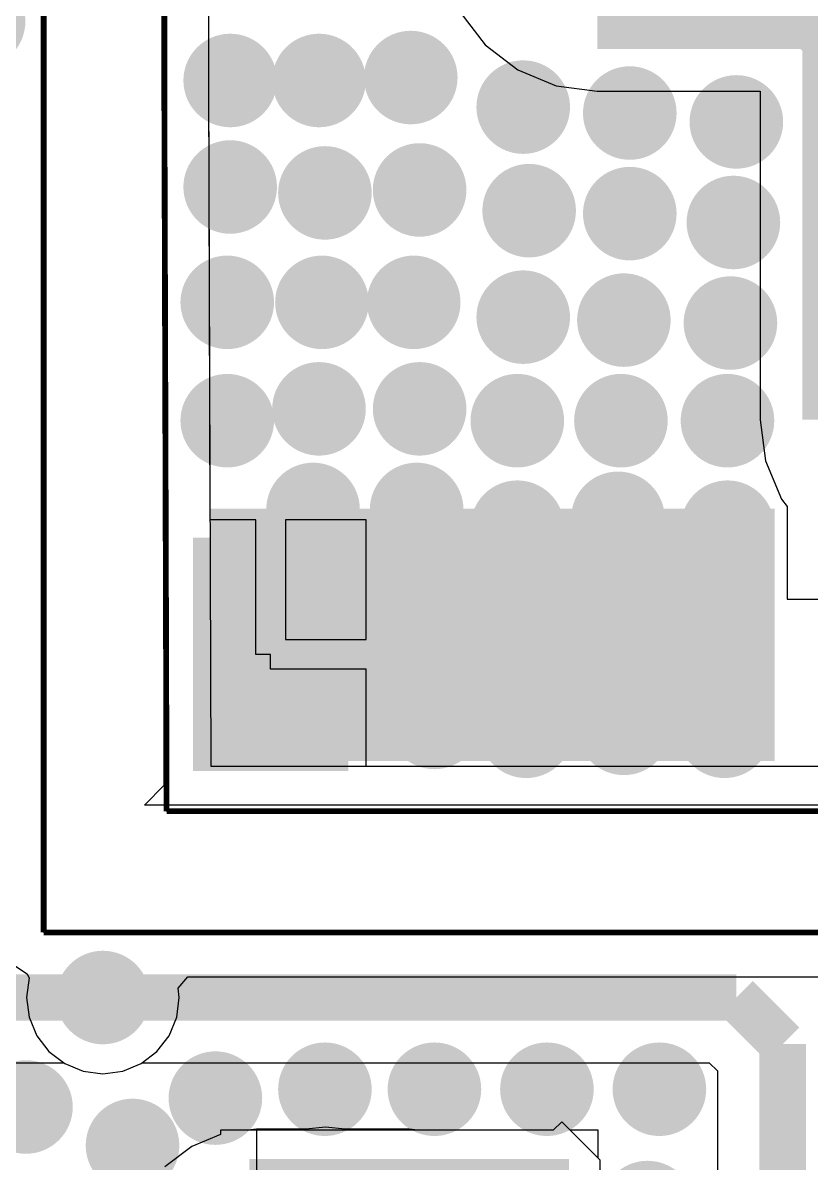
# Model space of a CAD drawing. Extents: x 56.2 to 141.8, y 48 to 96.4.
# Drawn here: x 84.3 to 91.07, y 60.66 to 70.45 of the extents above; entities that cross this region are included whole.
import ezdxf

# ---------------------------------------------------------------- set-up
doc = ezdxf.new("R2010")
doc.units = 0
doc.header["$MEASUREMENT"] = 0
for name, color, linetype in [('BOTTOMLAYER', 5, 'CONTINUOUS'), ('BOTTOMSOLDER', 6, 'CONTINUOUS'), ('KEEPOUTLAYER', 6, 'CONTINUOUS'), ('MULTILAYER', 9, 'CONTINUOUS'), ('TOPLAYER', 1, 'CONTINUOUS'), ('TOPPASTE', 8, 'CONTINUOUS'), ('TOPSOLDER', 216, 'CONTINUOUS')]:
    doc.layers.add(name, color=color, linetype=linetype)

msp = doc.modelspace()

# ---------------------------------------------------------------- linework, layer by layer
at = {"layer": 'BOTTOMLAYER'}
for p, q in [((85.515404, 63.900004), (85.515404, 75.774596)), ((85.897748, 69.934643), (85.897748, 75.774596)), ((84.4804, 73.9394), (84.4804, 62.6364)), ((85.915937, 64.060144), (85.897748, 69.934643)), ((95.916496, 64.060144), (85.915937, 64.060144)), ((85.344, 63.7286), (85.515404, 63.900004)), ((95.865696, 63.7286), (85.344, 63.7286)), ((84.4804, 62.6364), (94.8182, 62.6364)), ((84.210042, 62.366042), (84.334083, 62.28316)), ((84.334083, 62.28316), (84.336179, 62.282743)), ((84.336179, 62.282743), (84.355132, 62.247282)), ((84.355132, 62.247282), (84.332793, 62.0776)), ((84.332793, 62.0776), (84.355132, 61.907915)), ((84.355132, 61.907915), (84.420629, 61.749798)), ((84.420629, 61.749798), (84.524817, 61.614017)), ((84.524817, 61.614017), (84.660598, 61.509829)), ((84.660598, 61.509829), (84.818715, 61.444332)), ((85.158085, 61.444332), (85.316202, 61.509829)), ((85.316202, 61.509829), (85.325321, 61.516826)), ((85.325321, 61.516826), (90.19172, 61.516826)), ((90.19172, 61.516826), (90.261628, 61.446918)), ((84.818715, 61.444332), (84.9884, 61.421993)), ((84.9884, 61.421993), (85.158085, 61.444332)), ((90.261628, 61.446918), (90.261628, 60.504598))]:
    msp.add_line(p, q, dxfattribs=at)
at = {"layer": 'BOTTOMLAYER', "const_width": 0.299999}
for points in [[(85.9306, 69.9516, 1), (86.2306, 69.9516, 1)], [(86.6926, 69.9516, 1), (86.9926, 69.9516, 1)], [(87.48, 69.977, 1), (87.78, 69.977, 1)], [(88.4452, 69.723, 1), (88.7452, 69.723, 1)], [(89.3596, 69.6722, 1), (89.6596, 69.6722, 1)], [(90.274, 69.596, 1), (90.574, 69.596, 1)], [(85.9306, 69.0372, 1), (86.2306, 69.0372, 1)], [(86.7434, 68.9864, 1), (87.0434, 68.9864, 1)], [(87.5562, 69.0118, 1), (87.8562, 69.0118, 1)], [(88.496, 68.834, 1), (88.796, 68.834, 1)], [(89.3596, 68.8086, 1), (89.6596, 68.8086, 1)], [(90.2486, 68.7324, 1), (90.5486, 68.7324, 1)], [(85.9052, 68.0466, 1), (86.2052, 68.0466, 1)], [(86.718, 68.0466, 1), (87.018, 68.0466, 1)], [(87.5054, 68.0466, 1), (87.8054, 68.0466, 1)], [(88.4452, 67.9196, 1), (88.7452, 67.9196, 1)], [(89.3088, 67.8942, 1), (89.6088, 67.8942, 1)], [(90.2232, 67.8688, 1), (90.5232, 67.8688, 1)], [(86.6926, 67.1322, 1), (86.9926, 67.1322, 1)], [(87.5562, 67.1322, 1), (87.8562, 67.1322, 1)], [(85.9052, 67.0306, 1), (86.2052, 67.0306, 1)], [(88.3944, 67.0306, 1), (88.6944, 67.0306, 1)], [(89.2834, 67.0306, 1), (89.5834, 67.0306, 1)], [(90.1978, 67.0306, 1), (90.4978, 67.0306, 1)], [(86.6418, 66.2686, 1), (86.9418, 66.2686, 1)], [(87.5308, 66.2686, 1), (87.8308, 66.2686, 1)], [(89.258, 66.1924, 1), (89.558, 66.1924, 1)], [(88.3944, 66.1162, 1), (88.6944, 66.1162, 1)], [(90.1978, 66.1162, 1), (90.4978, 66.1162, 1)], [(86.7942, 65.3796, 1), (87.0942, 65.3796, 1)], [(87.607, 65.3542, 1), (87.907, 65.3542, 1)], [(88.4706, 65.278, 1), (88.7706, 65.278, 1)], [(89.2834, 65.278, 1), (89.5834, 65.278, 1)], [(90.1978, 65.2272, 1), (90.4978, 65.2272, 1)], [(86.9466, 64.516, 1), (87.2466, 64.516, 1)], [(87.6832, 64.4398, 1), (87.9832, 64.4398, 1)], [(88.4706, 64.3636, 1), (88.7706, 64.3636, 1)], [(89.3088, 64.389, 1), (89.6088, 64.389, 1)], [(90.1724, 64.3636, 1), (90.4724, 64.3636, 1)], [(84.8384, 62.0776, 1), (85.1384, 62.0776, 1)], [(86.7434, 61.2902, 1), (87.0434, 61.2902, 1)], [(87.6832, 61.2902, 1), (87.9832, 61.2902, 1)], [(88.6484, 61.2902, 1), (88.9484, 61.2902, 1)], [(89.6136, 61.2902, 1), (89.9136, 61.2902, 1)], [(85.8036, 61.214, 1), (86.1036, 61.214, 1)], [(84.178, 61.1378, 1), (84.478, 61.1378, 1)], [(85.0924, 60.8076, 1), (85.3924, 60.8076, 1)]]:
    msp.add_lwpolyline(points, format="xyb", close=True, dxfattribs=at)
at = {"layer": 'BOTTOMLAYER', "const_width": 0.399999}
for points in [[(84.9884, 62.0776), (90.424, 62.0776)], [(90.424, 62.0776), (90.822402, 61.679198)], [(90.822402, 59.6646), (90.822402, 61.679198)]]:
    msp.add_lwpolyline(points, dxfattribs=at)
at = {"layer": 'BOTTOMSOLDER', "const_width": 0.401599}
for points in [[(83.7208, 70.4596, 1), (84.1224, 70.4596, 1)], [(85.8798, 69.9516, 1), (86.2814, 69.9516, 1)], [(86.6418, 69.9516, 1), (87.0434, 69.9516, 1)], [(87.4292, 69.977, 1), (87.8308, 69.977, 1)], [(88.3944, 69.723, 1), (88.796, 69.723, 1)], [(89.3088, 69.6722, 1), (89.7104, 69.6722, 1)], [(90.2232, 69.596, 1), (90.6248, 69.596, 1)], [(85.8798, 69.0372, 1), (86.2814, 69.0372, 1)], [(86.6926, 68.9864, 1), (87.0942, 68.9864, 1)], [(87.5054, 69.0118, 1), (87.907, 69.0118, 1)], [(88.4452, 68.834, 1), (88.8468, 68.834, 1)], [(89.3088, 68.8086, 1), (89.7104, 68.8086, 1)], [(90.1978, 68.7324, 1), (90.5994, 68.7324, 1)], [(85.8544, 68.0466, 1), (86.256, 68.0466, 1)], [(86.6672, 68.0466, 1), (87.0688, 68.0466, 1)], [(87.4546, 68.0466, 1), (87.8562, 68.0466, 1)], [(88.3944, 67.9196, 1), (88.796, 67.9196, 1)], [(89.258, 67.8942, 1), (89.6596, 67.8942, 1)], [(90.1724, 67.8688, 1), (90.574, 67.8688, 1)], [(86.6418, 67.1322, 1), (87.0434, 67.1322, 1)], [(87.5054, 67.1322, 1), (87.907, 67.1322, 1)], [(85.8544, 67.0306, 1), (86.256, 67.0306, 1)], [(88.3436, 67.0306, 1), (88.7452, 67.0306, 1)], [(89.2326, 67.0306, 1), (89.6342, 67.0306, 1)], [(90.147, 67.0306, 1), (90.5486, 67.0306, 1)], [(86.591, 66.2686, 1), (86.9926, 66.2686, 1)], [(87.48, 66.2686, 1), (87.8816, 66.2686, 1)], [(89.2072, 66.1924, 1), (89.6088, 66.1924, 1)], [(88.3436, 66.1162, 1), (88.7452, 66.1162, 1)], [(90.147, 66.1162, 1), (90.5486, 66.1162, 1)], [(86.7434, 65.3796, 1), (87.145, 65.3796, 1)], [(87.5562, 65.3542, 1), (87.9578, 65.3542, 1)], [(88.4198, 65.278, 1), (88.8214, 65.278, 1)], [(89.2326, 65.278, 1), (89.6342, 65.278, 1)], [(90.147, 65.2272, 1), (90.5486, 65.2272, 1)], [(86.8958, 64.516, 1), (87.2974, 64.516, 1)], [(87.6324, 64.4398, 1), (88.034, 64.4398, 1)], [(88.4198, 64.3636, 1), (88.8214, 64.3636, 1)], [(89.258, 64.389, 1), (89.6596, 64.389, 1)], [(90.1216, 64.3636, 1), (90.5232, 64.3636, 1)], [(84.7876, 62.0776, 1), (85.1892, 62.0776, 1)], [(86.6926, 61.2902, 1), (87.0942, 61.2902, 1)], [(87.6324, 61.2902, 1), (88.034, 61.2902, 1)], [(88.5976, 61.2902, 1), (88.9992, 61.2902, 1)], [(89.5628, 61.2902, 1), (89.9644, 61.2902, 1)], [(85.7528, 61.214, 1), (86.1544, 61.214, 1)], [(84.1272, 61.1378, 1), (84.5288, 61.1378, 1)], [(85.0416, 60.8076, 1), (85.4432, 60.8076, 1)], [(89.4612, 60.2742, 1), (89.8628, 60.2742, 1)]]:
    msp.add_lwpolyline(points, format="xyb", close=True, dxfattribs=at)
at = {"layer": 'KEEPOUTLAYER', "const_width": 0.05}
for points in [[(84.4804, 62.6364), (84.4804, 75.819)], [(85.515404, 69.93428), (85.515404, 75.774596)], [(85.515404, 69.93428), (85.534777, 63.6778)], [(85.534777, 63.6778), (95.916496, 63.6778)], [(84.4804, 62.6364), (94.8182, 62.6364)]]:
    msp.add_lwpolyline(points, dxfattribs=at)
at = {"layer": 'MULTILAYER', "const_width": 0.299999}
for points in [[(85.9306, 69.9516, 1), (86.2306, 69.9516, 1)], [(86.6926, 69.9516, 1), (86.9926, 69.9516, 1)], [(87.48, 69.977, 1), (87.78, 69.977, 1)], [(88.4452, 69.723, 1), (88.7452, 69.723, 1)], [(89.3596, 69.6722, 1), (89.6596, 69.6722, 1)], [(90.274, 69.596, 1), (90.574, 69.596, 1)], [(85.9306, 69.0372, 1), (86.2306, 69.0372, 1)], [(86.7434, 68.9864, 1), (87.0434, 68.9864, 1)], [(87.5562, 69.0118, 1), (87.8562, 69.0118, 1)], [(88.496, 68.834, 1), (88.796, 68.834, 1)], [(89.3596, 68.8086, 1), (89.6596, 68.8086, 1)], [(90.2486, 68.7324, 1), (90.5486, 68.7324, 1)], [(85.9052, 68.0466, 1), (86.2052, 68.0466, 1)], [(86.718, 68.0466, 1), (87.018, 68.0466, 1)], [(87.5054, 68.0466, 1), (87.8054, 68.0466, 1)], [(88.4452, 67.9196, 1), (88.7452, 67.9196, 1)], [(89.3088, 67.8942, 1), (89.6088, 67.8942, 1)], [(90.2232, 67.8688, 1), (90.5232, 67.8688, 1)], [(86.6926, 67.1322, 1), (86.9926, 67.1322, 1)], [(87.5562, 67.1322, 1), (87.8562, 67.1322, 1)], [(85.9052, 67.0306, 1), (86.2052, 67.0306, 1)], [(88.3944, 67.0306, 1), (88.6944, 67.0306, 1)], [(89.2834, 67.0306, 1), (89.5834, 67.0306, 1)], [(90.1978, 67.0306, 1), (90.4978, 67.0306, 1)], [(86.6418, 66.2686, 1), (86.9418, 66.2686, 1)], [(87.5308, 66.2686, 1), (87.8308, 66.2686, 1)], [(89.258, 66.1924, 1), (89.558, 66.1924, 1)], [(88.3944, 66.1162, 1), (88.6944, 66.1162, 1)], [(90.1978, 66.1162, 1), (90.4978, 66.1162, 1)], [(86.7942, 65.3796, 1), (87.0942, 65.3796, 1)], [(87.607, 65.3542, 1), (87.907, 65.3542, 1)], [(88.4706, 65.278, 1), (88.7706, 65.278, 1)], [(89.2834, 65.278, 1), (89.5834, 65.278, 1)], [(90.1978, 65.2272, 1), (90.4978, 65.2272, 1)], [(86.9466, 64.516, 1), (87.2466, 64.516, 1)], [(87.6832, 64.4398, 1), (87.9832, 64.4398, 1)], [(88.4706, 64.3636, 1), (88.7706, 64.3636, 1)], [(89.3088, 64.389, 1), (89.6088, 64.389, 1)], [(90.1724, 64.3636, 1), (90.4724, 64.3636, 1)], [(84.8384, 62.0776, 1), (85.1384, 62.0776, 1)], [(86.7434, 61.2902, 1), (87.0434, 61.2902, 1)], [(87.6832, 61.2902, 1), (87.9832, 61.2902, 1)], [(88.6484, 61.2902, 1), (88.9484, 61.2902, 1)], [(89.6136, 61.2902, 1), (89.9136, 61.2902, 1)], [(85.8036, 61.214, 1), (86.1036, 61.214, 1)], [(84.178, 61.1378, 1), (84.478, 61.1378, 1)], [(85.0924, 60.8076, 1), (85.3924, 60.8076, 1)]]:
    msp.add_lwpolyline(points, format="xyb", close=True, dxfattribs=at)
at = {"layer": 'TOPLAYER'}
for p, q in [((85.534777, 75.755223), (85.534777, 63.6778)), ((85.897748, 69.934643), (85.897748, 75.114958)), ((84.4804, 62.6364), (84.4804, 74.549)), ((88.050977, 70.540776), (88.26737, 70.25877)), ((88.26737, 70.25877), (88.549376, 70.042377)), ((88.549376, 70.042377), (88.87778, 69.90635)), ((85.909381, 66.177996), (85.897748, 69.934643)), ((88.87778, 69.90635), (89.2302, 69.859952)), ((89.2302, 69.859952), (90.629153, 69.859952)), ((90.629153, 69.859952), (90.629153, 67.038598)), ((90.629153, 67.038598), (90.675551, 66.686179)), ((90.675551, 66.686179), (90.811579, 66.357774)), ((90.811579, 66.357774), (90.861401, 66.292844)), ((90.861401, 66.292844), (90.861401, 65.499501)), ((86.3006, 66.177996), (85.909381, 66.177996)), ((86.3006, 65.023997), (86.3006, 66.177996)), ((87.2466, 66.177996), (86.5546, 66.177996)), ((86.5546, 66.177996), (86.5546, 65.150997)), ((87.2466, 65.150997), (87.2466, 66.177996)), ((90.861401, 65.499501), (91.133468, 65.499501)), ((86.5546, 65.150997), (87.2466, 65.150997)), ((86.4276, 65.023997), (86.3006, 65.023997)), ((86.4276, 64.896997), (86.4276, 65.023997)), ((87.2466, 64.896997), (86.4276, 64.896997)), ((87.2466, 64.060144), (87.2466, 64.896997)), ((91.201202, 64.060144), (87.2466, 64.060144)), ((85.534777, 63.6778), (95.916496, 63.6778)), ((94.8182, 62.6364), (84.4804, 62.6364)), ((85.633347, 62.15857), (85.717085, 62.254056)), ((85.717085, 62.254056), (94.435856, 62.254056)), ((85.644007, 62.0776), (85.633347, 62.15857)), ((85.621668, 61.907915), (85.644007, 62.0776)), ((85.556171, 61.749798), (85.621668, 61.907915)), ((85.451983, 61.614017), (85.556171, 61.749798)), ((85.316202, 61.509829), (85.451983, 61.614017)), ((84.17928, 61.516826), (84.651479, 61.516826)), ((84.651479, 61.516826), (84.660598, 61.509829)), ((84.660598, 61.509829), (84.818715, 61.444332)), ((85.158085, 61.444332), (85.316202, 61.509829)), ((84.818715, 61.444332), (84.9884, 61.421993)), ((84.9884, 61.421993), (85.158085, 61.444332)), ((88.9254, 61.0108), (88.853198, 60.938598)), ((88.9254, 61.0108), (88.853198, 60.938598)), ((89.2556, 60.6806), (88.9254, 61.0108)), ((88.997602, 60.938598), (88.9254, 61.0108)), ((86.233302, 60.938598), (85.997301, 60.938598)), ((85.997301, 60.938598), (85.997301, 60.90161)), ((86.233302, 60.938598), (86.3054, 60.94809)), ((86.3054, 60.94809), (86.233302, 60.938598)), ((88.853198, 60.938598), (86.233302, 60.938598)), ((86.3054, 60.94809), (86.3054, 50.6768)), ((86.729936, 60.94809), (86.3054, 60.94809)), ((86.899293, 60.96477), (86.729936, 60.94809)), ((87.068645, 60.94809), (86.899293, 60.96477)), ((87.097298, 60.94809), (87.068645, 60.94809)), ((87.097319, 60.94809), (87.097298, 60.948092)), ((87.097298, 60.948092), (87.097298, 60.94809)), ((87.6173, 60.94809), (87.097319, 60.94809)), ((87.689398, 60.938598), (87.6173, 60.94809)), ((88.853198, 60.938598), (87.689398, 60.938598)), ((89.237299, 60.938598), (88.997602, 60.938598)), ((89.237299, 60.698901), (89.237299, 60.938598)), ((85.997301, 60.90161), (85.750654, 60.799447)), ((85.750654, 60.799447), (85.520873, 60.623127)), ((89.2556, 60.6806), (89.237299, 60.698901)), ((89.2556, 50.5714), (89.2556, 60.6806)), ((89.2556, 50.5714), (89.2556, 60.6806))]:
    msp.add_line(p, q, dxfattribs=at)
for points, const_width in [([(89.2302, 71.2216), (91.3892, 71.2216)], 2.000001), ([(90.3478, 71.2216), (97.028, 71.2216)], 2.000001), ([(91.3892, 71.2216), (91.990802, 70.619998)], 2.000001), ([(91.990802, 67.038598), (91.990802, 70.619998)], 2.000001), ([(83.947, 62.0776), (84.9884, 62.0776)], 0.399999)]:
    msp.add_lwpolyline(points, dxfattribs=dict(at, const_width=const_width))
at = {"layer": 'TOPLAYER', "const_width": 0.299999}
for points in [[(85.9306, 69.9516, 1), (86.2306, 69.9516, 1)], [(86.6926, 69.9516, 1), (86.9926, 69.9516, 1)], [(87.48, 69.977, 1), (87.78, 69.977, 1)], [(88.4452, 69.723, 1), (88.7452, 69.723, 1)], [(89.3596, 69.6722, 1), (89.6596, 69.6722, 1)], [(90.274, 69.596, 1), (90.574, 69.596, 1)], [(85.9306, 69.0372, 1), (86.2306, 69.0372, 1)], [(86.7434, 68.9864, 1), (87.0434, 68.9864, 1)], [(87.5562, 69.0118, 1), (87.8562, 69.0118, 1)], [(88.496, 68.834, 1), (88.796, 68.834, 1)], [(89.3596, 68.8086, 1), (89.6596, 68.8086, 1)], [(90.2486, 68.7324, 1), (90.5486, 68.7324, 1)], [(85.9052, 68.0466, 1), (86.2052, 68.0466, 1)], [(86.718, 68.0466, 1), (87.018, 68.0466, 1)], [(87.5054, 68.0466, 1), (87.8054, 68.0466, 1)], [(88.4452, 67.9196, 1), (88.7452, 67.9196, 1)], [(89.3088, 67.8942, 1), (89.6088, 67.8942, 1)], [(90.2232, 67.8688, 1), (90.5232, 67.8688, 1)], [(86.6926, 67.1322, 1), (86.9926, 67.1322, 1)], [(87.5562, 67.1322, 1), (87.8562, 67.1322, 1)], [(85.9052, 67.0306, 1), (86.2052, 67.0306, 1)], [(88.3944, 67.0306, 1), (88.6944, 67.0306, 1)], [(89.2834, 67.0306, 1), (89.5834, 67.0306, 1)], [(90.1978, 67.0306, 1), (90.4978, 67.0306, 1)], [(86.6418, 66.2686, 1), (86.9418, 66.2686, 1)], [(87.5308, 66.2686, 1), (87.8308, 66.2686, 1)], [(89.258, 66.1924, 1), (89.558, 66.1924, 1)], [(88.3944, 66.1162, 1), (88.6944, 66.1162, 1)], [(90.1978, 66.1162, 1), (90.4978, 66.1162, 1)], [(86.7942, 65.3796, 1), (87.0942, 65.3796, 1)], [(87.607, 65.3542, 1), (87.907, 65.3542, 1)], [(88.4706, 65.278, 1), (88.7706, 65.278, 1)], [(89.2834, 65.278, 1), (89.5834, 65.278, 1)], [(90.1978, 65.2272, 1), (90.4978, 65.2272, 1)], [(86.9466, 64.516, 1), (87.2466, 64.516, 1)], [(87.6832, 64.4398, 1), (87.9832, 64.4398, 1)], [(88.4706, 64.3636, 1), (88.7706, 64.3636, 1)], [(89.3088, 64.389, 1), (89.6088, 64.389, 1)], [(90.1724, 64.3636, 1), (90.4724, 64.3636, 1)], [(84.8384, 62.0776, 1), (85.1384, 62.0776, 1)], [(86.7434, 61.2902, 1), (87.0434, 61.2902, 1)], [(87.6832, 61.2902, 1), (87.9832, 61.2902, 1)], [(88.6484, 61.2902, 1), (88.9484, 61.2902, 1)], [(89.6136, 61.2902, 1), (89.9136, 61.2902, 1)], [(85.8036, 61.214, 1), (86.1036, 61.214, 1)], [(84.178, 61.1378, 1), (84.478, 61.1378, 1)], [(85.0924, 60.8076, 1), (85.3924, 60.8076, 1)]]:
    msp.add_lwpolyline(points, format="xyb", close=True, dxfattribs=at)
at = {"layer": 'TOPLAYER'}
for points in [[(85.909084, 64.1096), (90.7542, 64.1096), (85.909084, 66.273995), (90.7542, 66.273995)], [(86.9926, 65.923996), (85.862599, 65.923996), (86.9926, 64.123999), (85.862599, 64.123999)]]:
    msp.add_solid(points, dxfattribs=at)
at = {"layer": 'TOPPASTE'}
msp.add_solid([(86.9926, 65.923996), (85.862599, 65.923996), (86.9926, 64.123999), (85.862599, 64.123999)], dxfattribs=at)
at = {"layer": 'TOPSOLDER', "const_width": 0.401599}
for points in [[(83.7208, 70.4596, 1), (84.1224, 70.4596, 1)], [(85.8798, 69.9516, 1), (86.2814, 69.9516, 1)], [(86.6418, 69.9516, 1), (87.0434, 69.9516, 1)], [(87.4292, 69.977, 1), (87.8308, 69.977, 1)], [(88.3944, 69.723, 1), (88.796, 69.723, 1)], [(89.3088, 69.6722, 1), (89.7104, 69.6722, 1)], [(90.2232, 69.596, 1), (90.6248, 69.596, 1)], [(85.8798, 69.0372, 1), (86.2814, 69.0372, 1)], [(86.6926, 68.9864, 1), (87.0942, 68.9864, 1)], [(87.5054, 69.0118, 1), (87.907, 69.0118, 1)], [(88.4452, 68.834, 1), (88.8468, 68.834, 1)], [(89.3088, 68.8086, 1), (89.7104, 68.8086, 1)], [(90.1978, 68.7324, 1), (90.5994, 68.7324, 1)], [(85.8544, 68.0466, 1), (86.256, 68.0466, 1)], [(86.6672, 68.0466, 1), (87.0688, 68.0466, 1)], [(87.4546, 68.0466, 1), (87.8562, 68.0466, 1)], [(88.3944, 67.9196, 1), (88.796, 67.9196, 1)], [(89.258, 67.8942, 1), (89.6596, 67.8942, 1)], [(90.1724, 67.8688, 1), (90.574, 67.8688, 1)], [(86.6418, 67.1322, 1), (87.0434, 67.1322, 1)], [(87.5054, 67.1322, 1), (87.907, 67.1322, 1)], [(85.8544, 67.0306, 1), (86.256, 67.0306, 1)], [(88.3436, 67.0306, 1), (88.7452, 67.0306, 1)], [(89.2326, 67.0306, 1), (89.6342, 67.0306, 1)], [(90.147, 67.0306, 1), (90.5486, 67.0306, 1)], [(86.591, 66.2686, 1), (86.9926, 66.2686, 1)], [(87.48, 66.2686, 1), (87.8816, 66.2686, 1)], [(89.2072, 66.1924, 1), (89.6088, 66.1924, 1)], [(88.3436, 66.1162, 1), (88.7452, 66.1162, 1)], [(90.147, 66.1162, 1), (90.5486, 66.1162, 1)], [(86.7434, 65.3796, 1), (87.145, 65.3796, 1)], [(87.5562, 65.3542, 1), (87.9578, 65.3542, 1)], [(88.4198, 65.278, 1), (88.8214, 65.278, 1)], [(89.2326, 65.278, 1), (89.6342, 65.278, 1)], [(90.147, 65.2272, 1), (90.5486, 65.2272, 1)], [(86.8958, 64.516, 1), (87.2974, 64.516, 1)], [(87.6324, 64.4398, 1), (88.034, 64.4398, 1)], [(88.4198, 64.3636, 1), (88.8214, 64.3636, 1)], [(89.258, 64.389, 1), (89.6596, 64.389, 1)], [(90.1216, 64.3636, 1), (90.5232, 64.3636, 1)], [(84.7876, 62.0776, 1), (85.1892, 62.0776, 1)], [(86.6926, 61.2902, 1), (87.0942, 61.2902, 1)], [(87.6324, 61.2902, 1), (88.034, 61.2902, 1)], [(88.5976, 61.2902, 1), (88.9992, 61.2902, 1)], [(89.5628, 61.2902, 1), (89.9644, 61.2902, 1)], [(85.7528, 61.214, 1), (86.1544, 61.214, 1)], [(84.1272, 61.1378, 1), (84.5288, 61.1378, 1)], [(85.0416, 60.8076, 1), (85.4432, 60.8076, 1)], [(89.4612, 60.2742, 1), (89.8628, 60.2742, 1)]]:
    msp.add_lwpolyline(points, format="xyb", close=True, dxfattribs=at)
at = {"layer": 'TOPSOLDER'}
for points in [[(87.0942, 66.025596), (85.760999, 66.025596), (87.0942, 64.022399), (85.760999, 64.022399)], [(88.9889, 58.987002), (88.9889, 60.690199), (86.2457, 58.987002), (86.2457, 60.690199)]]:
    msp.add_solid(points, dxfattribs=at)

doc.saveas('drawing.dxf')
